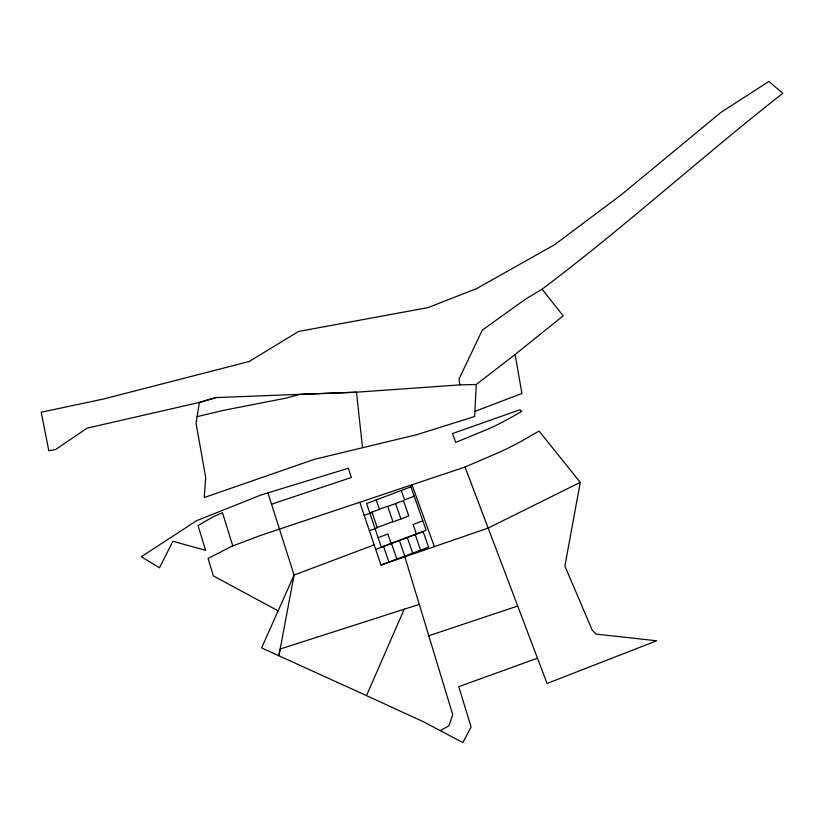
<?xml version="1.0" encoding="UTF-8"?>
<svg xmlns="http://www.w3.org/2000/svg" width="824" height="824" viewBox="0 0 824 824"><rect width="100%" height="100%" fill="white"/><g stroke="black" fill="none" stroke-linecap="round" stroke-linejoin="round"><path stroke-width="1.24" d="M476.241 384.499L474.645 416.522L416.645 434.722L314.387 459.329L204.228 497.552L205.722 477.693L196.04 423.206L199.398 402.431L215.96 397.57L356.483 392.193L459.864 384.88L476.241 384.499L515.113 354.516L563.183 315.839L542.079 289.193L525.722 298.999L482.328 330.125L459.03 378.968L459.864 384.88M580.25 482.359L564.904 566.088L592.147 630.02L596.03 634.089L656.666 640.784L547.074 683.467L465.024 467.043L500.734 451.655A362.23 325.171 -25.8 0 0 522.004 440.881L539.061 431.045L580.25 482.359L487.963 528.143L380.987 565.048L359.789 502.279M537.454 658.211L458.752 686.639L471.112 727.026L462.831 742.568L423.845 721.948L366.505 695.611L404.213 609.204M542.079 289.193C624.788 226.96 701.337 157.127 782.8 93.308L768.864 81.432L720.804 112.497L621.492 194.608L554.748 244.604L476.869 288.493L427.955 307.63L298.494 331.475L249.167 361.499L103.628 398.981L41.2 412.216L48.822 450.728L55.517 449.585L87.148 428.14L199.398 402.431L215.97 397.58M440.284 730.61L448.926 725.8L452.737 714.717L404.852 556.818M474.892 411.361L521.942 393.47L515.113 354.516M369.749 512.95L387.63 506.214L393.027 521.911L408.776 515.979L403.441 500.601L387.743 506.523M414.204 496.192L404.533 499.838L401.278 490.476M364.218 515.402L372.057 512.446M377.176 527.525L392.914 521.592M369.42 530.811L377.289 527.844L371.954 512.126M378.123 537.639L387.836 533.983L391.081 543.49M422.815 520.819L413.082 524.486L416.377 533.973M374.178 544.901L294.096 575.049L261.61 647.921L366.505 695.611M375.713 549.423L423.134 531.583L428.573 547.167L380.987 565.048M271.539 504.216L351.395 477.446L348.294 468.269L260.961 495.008L196.596 520.686L141.316 556.766L159.495 567.788L172.886 541.296L205.567 550.319L198.038 525.568L213.354 516.679L222.49 512.703L232.77 545.941M465.024 467.043L260.075 535.621L231.554 546.394L208.05 558.456L213.375 575.924L278.141 610.821M428.779 635.757L517.616 606.073M419.272 604.373L280.17 649.003L278.883 655.77L294.096 575.049L267.924 492.865M197.09 416.656L223.335 410.393L286.484 398.033L299.606 394.397L356.483 392.193L362.488 447.556M411.979 484.78L434.361 546.631M415.224 534.56L420.631 550.154M395.592 503.567L400.897 518.945M407.313 537.536L412.69 553.131M399.403 540.513L404.759 556.118M391.503 543.48L396.838 559.094M376.218 499.941L379.411 509.314M383.603 546.456L388.907 562.071M521.592 411.464L513.331 416.233A339.354 304.406 -25.8 0 1 489.765 428.356L455.765 442.375L452.458 433.558L519.934 409.765L521.592 411.464M410.939 486.829L366.577 503.577L381.347 547.157L426.132 530.306L410.939 486.829"/></g></svg>
